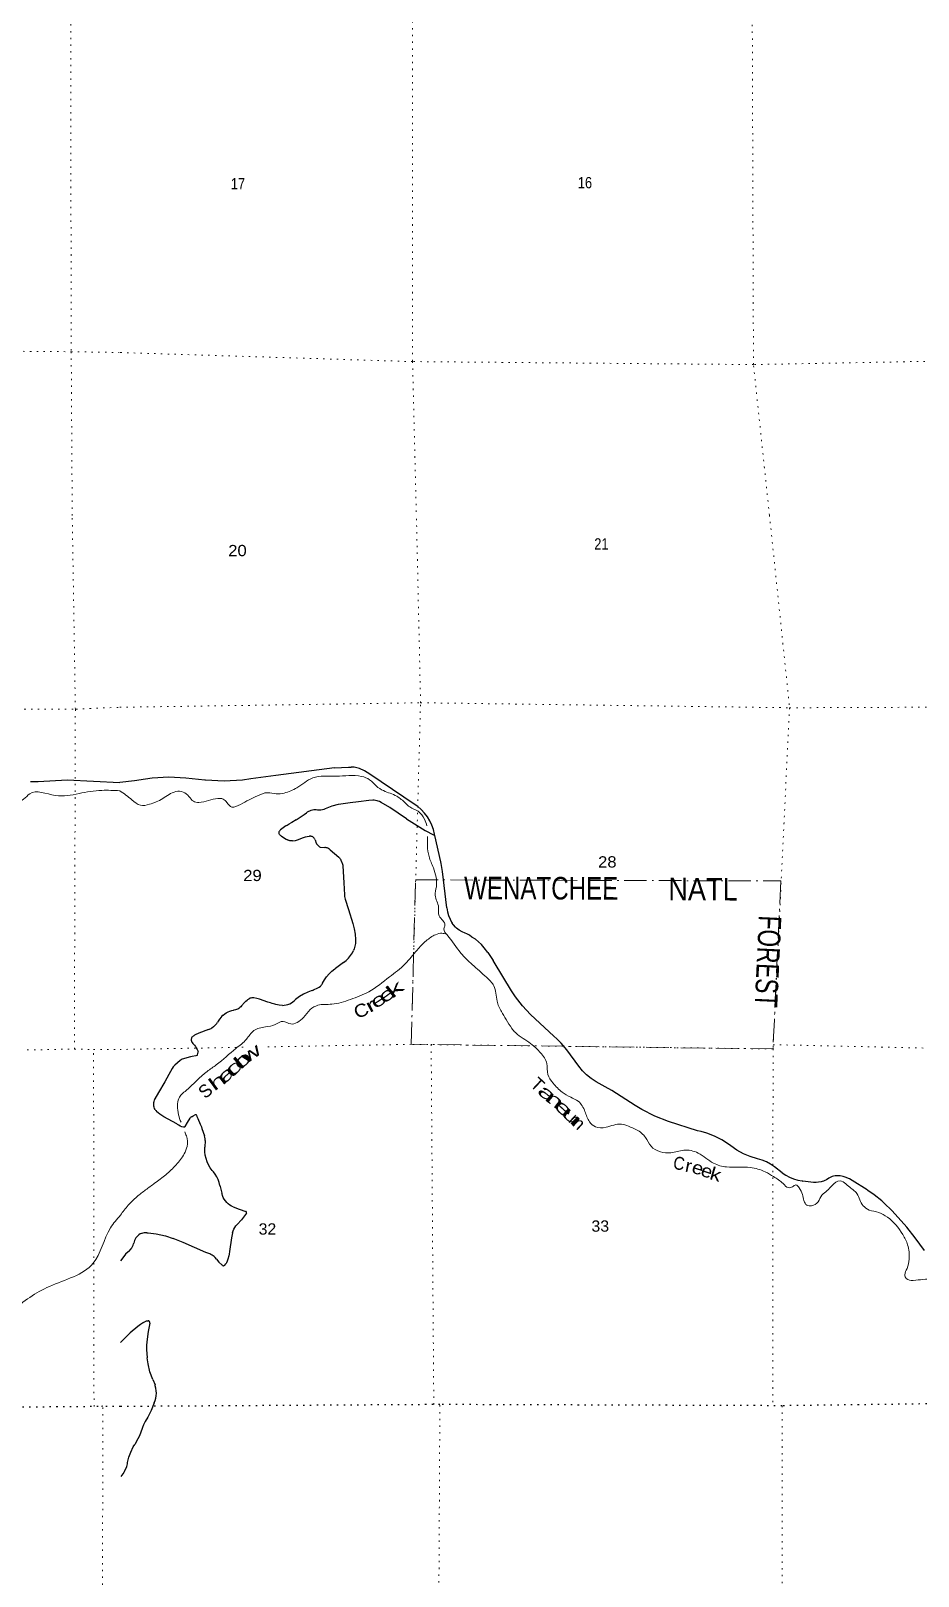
# Model space of a CAD drawing. Header units: feet. Extents: x -8 to 250644, y -192250 to 1368.
# Drawn here: x 29895 to 43655, y -153931 to -129957 of the extents above; entities that cross this region are included whole.
import ezdxf
from ezdxf.enums import TextEntityAlignment as Align

# ---------------------------------------------------------------- set-up
doc = ezdxf.new("R2010")
doc.units = ezdxf.units.FT
doc.header["$LTSCALE"] = 70
doc.linetypes.add('DOT_DASHED', pattern=[7.7, 5, -1.2, 0.3, -1.2])
doc.linetypes.add('DOTTED', pattern=[1.5, 0.3, -1.2])
for name, color, linetype, lineweight in [('29', 7, 'Continuous', 25), ('39', 7, 'Continuous', 13), ('44', 7, 'DOT_DASHED', 13), ('6', 7, 'DOTTED', 25), ('7', 7, 'DOTTED', 13)]:
    doc.layers.add(name, color=color, linetype=linetype, lineweight=lineweight)
doc.layers.add('41', color=7, linetype='Continuous')

msp = doc.modelspace()

# ---------------------------------------------------------------- linework, layer by layer
at = {"layer": '29'}
for p, q in [((32592.97, -141580.99), (32298.57, -141550.34)), ((35857.31, -141965.76), (35149.46, -141488.86)), ((34846.02, -141930.95), (34974.76, -141915.81)), ((35718.78, -142183.96), (35459.91, -142004.84)), ((34301.56, -142508.95), (34320.49, -142559.8)), ((34381.73, -142621.61), (34455.45, -142627.17)), ((34537.35, -142663.59), (34668.62, -142777.13)), ((36343.73, -143563.65), (36279.11, -142999.94)), ((36982.01, -144258.62), (36925.52, -144183.17)), ((36982.01, -144258.62), (37064.12, -144381.29)), ((34744.26, -144412.48), (34621.28, -144501.85)), ((37078.12, -144404.4), (37064.12, -144381.29)), ((37348.55, -144850.67), (37078.12, -144404.4)), ((33209.79, -145032.07), (33163.37, -145084.23)), ((32647.43, -145452.41), (32499.87, -145506.41)), ((38391.1, -146017.77), (38207.68, -145765.44)), ((38804.11, -146339.37), (38660.07, -146262.23)), ((32156.07, -146912.99), (32026, -146840.25)), ((32468.96, -146801.46), (32482.08, -146834.07)), ((32482.08, -146834.07), (32520.4, -146919.09)), ((32547.72, -146987.06), (32589.35, -147102.17)), ((32599.48, -147170.41), (32594.61, -147276.8)), ((41547.7, -147672.43), (41427.87, -147582.75)), ((42034.6, -147823.74), (41868.3, -147802.66)), ((42865.19, -147940.17), (42632.17, -147792.65)), ((43091.3, -148111.48), (42974.65, -148017.71)), ((43479.83, -148519.95), (43252.47, -148262.23)), ((43610.46, -148682.01), (43479.83, -148519.95)), ((43754.66, -148879.41), (43610.46, -148682.01)), ((31334.81, -148972.18), (31283.97, -149040.99)), ((32772.88, -149015.02), (32751.62, -148988.33)), ((32963.32, -148962.65), (32949.53, -149013.68)), ((31642.63, -149994.63), (31679.77, -149974.09)), ((31285.72, -150308.06), (31427.17, -150163.88)), ((31784.35, -150879.21), (31819.78, -150965.72)), ((31806.48, -151245.17), (31757.69, -151359.76))]:
    msp.add_line(p, q, dxfattribs=at)
for points in [[(34602.23, -141392.04), (33695.35, -141510.52), (33303.74, -141564), (33177.6, -141579.79)], [(34602.23, -141392.04), (34820.82, -141378.21), (34861.32, -141378.17)], [(34990.55, -141402.2), (34949.27, -141389.8), (34906.91, -141381.78), (34863.95, -141378.24), (34861.32, -141378.17)], [(35149.46, -141488.86), (35066.98, -141438.82), (34990.55, -141402.2)], [(29888.22, -141605.06), (30009.14, -141604.77), (30454.96, -141577.86), (31273.76, -141619.64)], [(31674.06, -141564.89), (31501.66, -141591.53), (31273.76, -141619.64)], [(32298.57, -141550.34), (32036.34, -141537.43), (31774.2, -141552), (31674.06, -141564.89)], [(33177.6, -141579.79), (32891.06, -141596), (32604.39, -141582.16), (32592.97, -141580.99)], [(34974.76, -141915.81), (35137.76, -141893.5), (35199.7, -141889.54)], [(35199.7, -141889.54), (35219.41, -141889.65), (35238.99, -141891.82), (35258.24, -141896.03), (35276.95, -141902.23), (35294.91, -141910.35), (35301.47, -141913.91)], [(35459.91, -142004.84), (35326.94, -141926.8), (35301.47, -141913.91)], [(34008.67, -142197.42), (34134.91, -142115.54), (34170.23, -142089.07)], [(34170.23, -142089.07), (34186.13, -142076.17), (34203.28, -142065.01), (34221.51, -142055.7), (34240.62, -142048.35), (34260.38, -142043.03), (34280.6, -142039.81), (34301.04, -142038.72), (34321.48, -142039.78), (34341.7, -142042.96), (34345.06, -142043.71)], [(34345.06, -142043.71), (34369.61, -142044.58), (34394.12, -142042.89), (34418.32, -142038.64), (34441.95, -142031.89), (34464.73, -142022.7), (34465.73, -142022.24)], [(34465.73, -142022.24), (34565.03, -141983.02), (34667.89, -141954.39), (34773.18, -141936.68), (34846.02, -141930.95)], [(36155.18, -142417.73), (36138.08, -142346.77), (36113.65, -142277.98), (36082.17, -142212.13), (36043.98, -142149.92), (35999.49, -142092.05), (35949.2, -142039.15), (35893.66, -141991.79), (35857.31, -141965.76)], [(33740.35, -142386.74), (33739.29, -142389.65), (33738.55, -142392.66), (33738.12, -142395.72), (33738.01, -142398.82), (33738.23, -142401.9), (33738.77, -142404.95), (33739.63, -142407.93), (33740.79, -142410.79), (33741.23, -142411.7)], [(33785.11, -142336.17), (33764.96, -142352.42), (33764.52, -142352.82), (33755.71, -142362.61), (33747.96, -142373.26), (33741.38, -142384.66), (33740.35, -142386.74)], [(33848.3, -142293.06), (33828.03, -142306.89), (33804.96, -142322.62), (33785.11, -142336.17)], [(33848.3, -142293.06), (33868.03, -142280.32), (33899.84, -142259.79), (33918.84, -142248.74)], [(34008.67, -142197.42), (33939.84, -142236.74), (33918.84, -142248.74)], [(35718.78, -142183.96), (36007.88, -142362.28), (36140.39, -142430.24), (36160.32, -142440.47)], [(33782.51, -142451.53), (33771.42, -142444.05), (33761.18, -142435.45), (33751.9, -142425.83), (33743.67, -142415.3), (33740.79, -142410.79)], [(33782.51, -142451.53), (33854.75, -142495.43), (33874.67, -142507.54)], [(33954.69, -142525.48), (33939.88, -142526.08), (33926.18, -142525.15), (33912.66, -142522.79), (33899.46, -142519.03), (33894.75, -142517.14), (33874.67, -142507.54)], [(33954.69, -142525.48), (33999.37, -142516.91), (34029.13, -142508.53), (34124.7, -142473.41)], [(34124.7, -142473.41), (34155.92, -142463.19), (34177.07, -142458.25), (34217.76, -142449.07)], [(34217.76, -142449.07), (34223.32, -142448.33), (34228.92, -142448.16), (34234.51, -142448.58), (34240.02, -142449.59), (34245.4, -142451.16), (34250.59, -142453.28), (34254.49, -142455.31)], [(34301.56, -142508.95), (34297.67, -142499.61), (34292.83, -142490.73), (34287.09, -142482.4), (34280.51, -142474.72), (34273.16, -142467.77), (34265.13, -142461.63), (34256.49, -142456.36), (34254.49, -142455.31)], [(34320.49, -142559.8), (34323.14, -142565.91), (34326.41, -142571.72), (34330.27, -142577.15), (34334.24, -142581.7), (34368.69, -142616.06)], [(34381.73, -142621.61), (34379.47, -142621.4), (34377.26, -142620.88), (34375.12, -142620.13), (34373.07, -142619.17), (34371.13, -142617.99), (34369.32, -142616.62), (34368.69, -142616.06)], [(34537.35, -142663.59), (34526.5, -142654.4), (34514.75, -142646.4), (34502.22, -142639.68), (34489.06, -142634.3), (34475.41, -142630.32), (34461.42, -142627.79), (34455.45, -142627.17)], [(36252.7, -142849.2), (36160.32, -142440.47), (36155.18, -142417.73)], [(34668.62, -142777.13), (34678.96, -142787.08), (34688.21, -142798.06), (34696.26, -142809.95), (34703.02, -142822.62), (34703.51, -142823.67), (34719, -142858.48)], [(34719, -142858.48), (34724.32, -142871.45), (34728.25, -142884.91), (34730.75, -142898.7), (34731.78, -142911.91)], [(36279.11, -142999.94), (36258.99, -142876.6), (36252.7, -142849.2)], [(34731.78, -142911.91), (34747.05, -143173.12), (34756.16, -143363.04)], [(34756.16, -143363.04), (34757.96, -143385.4), (34762.09, -143407.45), (34768.14, -143427.92)], [(34768.14, -143427.92), (34820.62, -143587.32), (34887.24, -143807.31)], [(36343.73, -143563.65), (36354.7, -143623.66), (36371.89, -143682.19), (36395.1, -143738.6), (36419.26, -143783.34), (36431.01, -143803.37)], [(34887.24, -143807.31), (34909.7, -143887.72), (34923.64, -143970.05), (34928.89, -144053.38), (34927.18, -144114.74)], [(36517.71, -143893.65), (36497.76, -143876.08), (36481.51, -143861.77), (36448.78, -143826.24), (36446.53, -143823.34), (36431.01, -143803.37)], [(36631.12, -143954.32), (36584.21, -143933.83), (36539.69, -143908.55), (36537.76, -143907.24), (36517.71, -143893.65)], [(36735.83, -144015.79), (36697.02, -143988.5), (36655.57, -143965.42), (36631.12, -143954.32)], [(36925.52, -144183.17), (36885.02, -144134.13), (36839.61, -144089.61), (36789.8, -144050.07), (36736.12, -144015.95), (36735.83, -144015.79)], [(34744.26, -144412.48), (34784.12, -144380.22), (34820.39, -144343.97), (34852.67, -144304.14), (34880.62, -144261.14), (34900.24, -144223.5)], [(34927.18, -144114.74), (34920.1, -144158.19), (34908.51, -144200.66), (34900.24, -144223.5)], [(34418.74, -144733.03), (34446.83, -144681.1), (34480.2, -144632.39), (34518.48, -144587.43), (34561.25, -144546.72), (34608.03, -144510.71), (34621.28, -144501.85)], [(34260, -144843.17), (34280.16, -144833.91), (34344.01, -144804.55), (34364.05, -144795.29)], [(34364.05, -144795.29), (34384.01, -144780.95), (34385.87, -144779.44), (34395.44, -144769.88), (34403.96, -144759.36), (34411.33, -144748.02), (34417.48, -144735.97), (34418.74, -144733.03)], [(33209.79, -145032.07), (33228.61, -145011.88), (33249.43, -144993.77), (33257.96, -144987.79), (33278.03, -144974.29)], [(33345.19, -144959.55), (33332.7, -144959.25), (33320.25, -144960.26), (33307.97, -144962.56), (33297.96, -144965.55), (33278.03, -144974.29)], [(33438.25, -144980.99), (33397.14, -144968.68), (33354.96, -144960.75), (33345.19, -144959.55)], [(33588.71, -145031.03), (33569.48, -145024.64), (33438.25, -144980.99)], [(33656.46, -145054.46), (33636.76, -145047.65), (33609.48, -145038.21), (33588.71, -145031.03)], [(33795.76, -145077.98), (33825.08, -145075.57), (33853.98, -145070.11), (33882.15, -145061.65), (33909.29, -145050.3), (33935.09, -145036.18), (33959.27, -145019.43), (33981.35, -145000.46)], [(34188.36, -144871.57), (34122.03, -144902.29), (34059.28, -144939.78), (34000.78, -144983.62), (33981.35, -145000.46)], [(34260, -144843.17), (34240.16, -144851.04), (34188.36, -144871.57)], [(37645.03, -145216.26), (37519.65, -145085.82), (37408.6, -144942.99), (37348.55, -144850.67)], [(32876.7, -145228.01), (32857.17, -145245.45), (32839.57, -145264.83), (32825.04, -145284.5)], [(32876.7, -145228.01), (32900.3, -145208.34), (32925.82, -145191.25), (32952.98, -145176.92), (32981.5, -145165.51), (33011.06, -145157.14), (33035.95, -145152.6)], [(33163.37, -145084.23), (33150.19, -145098.8), (33135.56, -145111.91), (33119.64, -145123.42), (33102.61, -145133.21), (33084.64, -145141.16), (33065.95, -145147.19), (33046.72, -145151.23), (33035.95, -145152.6)], [(33795.76, -145077.98), (33743.46, -145073.88), (33691.88, -145064.33), (33676.76, -145060.12), (33656.46, -145054.46)], [(38053.73, -145597.17), (38006.89, -145555.35), (37645.03, -145216.26)], [(32499.87, -145506.41), (32478.32, -145515.77), (32463.8, -145522.36), (32443.69, -145532.61), (32432.59, -145538.95), (32420.28, -145547), (32409.18, -145555.55), (32400.53, -145563.35), (32392.59, -145572.14), (32387.73, -145579.46), (32384.3, -145588.24), (32381.87, -145598.73), (32380.89, -145606.79), (32381.86, -145621.91), (32383.34, -145627.77), (32385.28, -145633.63), (32393.09, -145649.49), (32395.52, -145653.63), (32407.71, -145668.76), (32431.12, -145694.63), (32446.73, -145713.66), (32460.38, -145736.59), (32475.02, -145762.46), (32484.77, -145783.44), (32486.72, -145792.71), (32486.23, -145801.99), (32474.53, -145845.91), (32471.6, -145851.76), (32469.05, -145853.95)], [(32647.43, -145452.41), (32663.66, -145445.5), (32675.58, -145439.93), (32688.53, -145432.81), (32702.26, -145424.58), (32727.2, -145406.53), (32738.28, -145397.19), (32750.11, -145385.97), (32770.75, -145363.13), (32776.33, -145355.48), (32790.57, -145335.63)], [(32825.04, -145284.5), (32805.2, -145311.29), (32802.68, -145315.48), (32790.57, -145335.63)], [(38207.68, -145765.44), (38118.78, -145661.19), (38053.73, -145597.17)], [(32211.17, -145932.98), (32167.31, -145966.55), (32127.21, -146004.52), (32124.14, -146007.78)], [(32278.18, -145899.26), (32259.7, -145905.29), (32241.94, -145913.22), (32225.11, -145922.96), (32211.17, -145932.98)], [(32395.76, -145867.81), (32369.25, -145873.63), (32278.18, -145899.26)], [(32469.05, -145853.95), (32466.24, -145855.18), (32454.53, -145857.13), (32395.76, -145867.81)], [(32086.24, -146056.29), (32033.61, -146150.63), (31971.66, -146261.46), (31873.71, -146426.72), (31818.66, -146528.04)], [(32124.14, -146007.78), (32103.72, -146031.32), (32086.24, -146056.29)], [(38660.07, -146262.23), (38584.15, -146212.62), (38513.83, -146155.36), (38449.88, -146091.05), (38393.01, -146020.42), (38391.1, -146017.77)], [(39265.27, -146630.35), (38905.47, -146399.62), (38804.11, -146339.37)], [(31820.24, -146692.13), (31812.35, -146675.53), (31806.24, -146658.19), (31801.98, -146640.31), (31799.61, -146622.09), (31799.16, -146603.71), (31800.63, -146585.39), (31804.01, -146567.32), (31809.26, -146549.71), (31816.32, -146532.74), (31818.66, -146528.04)], [(31820.24, -146692.13), (31826.9, -146702.75), (31830.72, -146707.62), (31850.31, -146727.57)], [(39781.92, -146878.57), (39570.22, -146797.03), (39368.19, -146693.82), (39265.27, -146630.35)], [(32026, -146840.25), (31957.83, -146804.76), (31893.74, -146762.33), (31870.36, -146743.62), (31850.31, -146727.57)], [(32260.17, -146966.15), (32235.81, -146959.09), (32212.31, -146949.56), (32189.93, -146937.62), (32168.92, -146923.41), (32156.07, -146912.99)], [(32285.22, -146957.83), (32283.75, -146959.69), (32282.07, -146961.36), (32280.22, -146962.86), (32278.23, -146964.15), (32276.11, -146965.22), (32273.89, -146966.07), (32271.6, -146966.68), (32269.26, -146967.05), (32266.89, -146967.17), (32264.51, -146967.05), (32262.17, -146966.67), (32260.17, -146966.15)], [(32285.22, -146957.83), (32325.14, -146894.11), (32365.99, -146826.99)], [(32365.99, -146826.99), (32372.59, -146817.4), (32377.71, -146811.05), (32384.29, -146805.2), (32387.71, -146802.76), (32394.53, -146798.36), (32408.92, -146790.55), (32446.72, -146771.76), (32450.87, -146770.54), (32454.28, -146770.54), (32457.7, -146772.01), (32459.89, -146774.94), (32462.09, -146780.55), (32468.96, -146801.46)], [(32520.4, -146919.09), (32538.62, -146960.49), (32547.72, -146987.06)], [(40288.82, -147034.87), (40233.32, -147021.3), (39781.92, -146878.57)], [(32599.48, -147170.41), (32598.34, -147146.57), (32594.71, -147122.98), (32589.35, -147102.17)], [(40716.02, -147229.82), (40610.42, -147161.74), (40498.29, -147105.07), (40380.85, -147060.44), (40288.82, -147034.87)], [(32708.17, -147640.62), (32676.72, -147598.1), (32649.88, -147552.53), (32627.95, -147504.4), (32611.18, -147454.24), (32599.74, -147402.61), (32593.76, -147350.06), (32593.3, -147297.18), (32594.61, -147276.8)], [(41161.94, -147455.62), (41051.61, -147422.45), (40945.35, -147377.93), (40844.33, -147322.55), (40749.65, -147256.91), (40716.02, -147229.82)], [(32825.96, -147868.73), (32815.05, -147823.44), (32799.46, -147779.54), (32779.37, -147737.51), (32755, -147697.81), (32726.61, -147660.87), (32708.17, -147640.62)], [(41427.87, -147582.75), (41367.66, -147541.04), (41303.41, -147505.85), (41235.84, -147477.58), (41165.69, -147456.52), (41161.94, -147455.62)], [(41547.7, -147672.43), (41603.1, -147710.79), (41662.21, -147743.14), (41724.38, -147769.15), (41788.92, -147788.51), (41855.14, -147801.02), (41868.3, -147802.66)], [(32825.96, -147868.73), (32832.39, -147888.42), (32856.89, -147989.68)], [(42188.58, -147803.81), (42168.53, -147809.68), (42150.9, -147814.85), (42112.31, -147821.88), (42073.21, -147824.83), (42034.6, -147823.74)], [(42273.02, -147756.02), (42233.4, -147781.45), (42208.53, -147793.96), (42188.58, -147803.81)], [(42413.67, -147719.6), (42390.8, -147718.85), (42367.98, -147720.49), (42345.45, -147724.5), (42323.47, -147730.85), (42302.27, -147739.46), (42282.08, -147750.24), (42273.02, -147756.02)], [(42540.51, -147748.88), (42493.06, -147733.6), (42444.28, -147723.36), (42413.67, -147719.6)], [(42632.17, -147792.65), (42591.83, -147770.16), (42549.36, -147752.01), (42540.51, -147748.88)], [(33032.13, -148203.63), (33004.24, -148190.13), (32977.92, -148173.79), (32953.45, -148154.79), (32931.1, -148133.33), (32911.11, -148109.66), (32893.71, -148084.03), (32879.09, -148056.72), (32867.4, -148028.03), (32858.77, -147998.27), (32856.89, -147989.68)], [(42974.65, -148017.71), (42874.92, -147946.32), (42865.19, -147940.17)], [(43252.47, -148262.23), (43125.35, -148140.14), (43091.3, -148111.48)], [(33032.13, -148203.63), (33122.75, -148239.61), (33230.55, -148275.23)], [(33237.8, -148300.35), (33159.41, -148404.46), (33094.12, -148475.63)], [(33237.8, -148300.35), (33238.71, -148298.79), (33239.45, -148297.14), (33240.01, -148295.43), (33240.4, -148293.67), (33240.59, -148291.87), (33240.6, -148290.07), (33240.42, -148288.27), (33240.05, -148286.51), (33239.5, -148284.79), (33238.77, -148283.14), (33237.87, -148281.57), (33236.82, -148280.11), (33235.62, -148278.76), (33234.28, -148277.55), (33232.82, -148276.48), (33231.27, -148275.57), (33230.55, -148275.23)], [(31590.4, -148623.58), (31570.36, -148637.1), (31554.03, -148650.61), (31538.18, -148666.81), (31524.11, -148684.58), (31511.97, -148703.73), (31501.9, -148724.03), (31494.01, -148745.28), (31488.95, -148764.53)], [(31692.06, -148604.68), (31672.2, -148603.9), (31652.5, -148605.17), (31632.9, -148608.52), (31613.77, -148613.9), (31610.36, -148615.26), (31590.4, -148623.58)], [(31692.06, -148604.68), (31712.2, -148606.93), (31837.83, -148620.92), (31980.96, -148652.26), (32103.65, -148692.12)], [(33023.76, -148603.39), (33007.54, -148682.54), (32977.1, -148895.33)], [(33023.76, -148603.39), (33032.08, -148575.52), (33043.27, -148548.67), (33057.21, -148523.14), (33073.74, -148499.2), (33092.68, -148477.13), (33094.12, -148475.63)], [(31446.95, -148855.13), (31408.94, -148894.54), (31404.49, -148898.47)], [(31446.95, -148855.13), (31459.69, -148837.42), (31470.51, -148818.48), (31479.29, -148798.52), (31485.93, -148777.74), (31488.95, -148764.53)], [(32670.02, -148933.89), (32610.42, -148911.06), (32254.35, -148755.21), (32103.65, -148692.12)], [(31404.49, -148898.47), (31363.15, -148938.87), (31334.81, -148972.18)], [(32751.62, -148988.33), (32737.47, -148973.95), (32721.9, -148961.14), (32705.08, -148950.02), (32687.19, -148940.72), (32670.02, -148933.89)], [(32772.88, -149015.02), (32811.37, -149059.65), (32854.32, -149100.01), (32863.84, -149107.89)], [(32863.84, -149107.89), (32865.81, -149109.86), (32867.97, -149111.62), (32870.31, -149113.14), (32872.79, -149114.41), (32875.4, -149115.41), (32878.09, -149116.13), (32880.84, -149116.57), (32883.63, -149116.72), (32884, -149116.7), (32903.98, -149107.27)], [(32903.98, -149107.27), (32919.29, -149087.25), (32920.13, -149085.66), (32922.61, -149079.47)], [(32949.53, -149013.68), (32939.75, -149043.14), (32926.93, -149071.42), (32922.61, -149079.47)], [(32977.1, -148895.33), (32970.53, -148934.89), (32963.32, -148962.65)], [(31571.98, -150040.84), (31552.03, -150057.66), (31436.46, -150155.11), (31427.17, -150163.88)], [(31642.63, -149994.63), (31592.03, -150027.73), (31571.98, -150040.84)], [(31679.77, -149974.09), (31685.98, -149971.82), (31692.38, -149970.22), (31698.93, -149969.29), (31705.53, -149969.05), (31711.79, -149969.46)], [(31738.23, -150008.86), (31721.91, -150083.48), (31712.1, -150138.76), (31690.77, -150294.12)], [(31733.16, -149980.36), (31731.14, -149978.09), (31728.89, -149976.03), (31726.44, -149974.23), (31723.82, -149972.69), (31721.04, -149971.43), (31718.15, -149970.47), (31715.18, -149969.81), (31712.15, -149969.48), (31711.79, -149969.46)], [(31738.23, -150008.86), (31738.84, -150004.75), (31739, -150000.6), (31738.73, -149996.45), (31738.02, -149992.36), (31736.89, -149988.36), (31735.35, -149984.5), (31733.42, -149980.82), (31733.15, -149980.37)], [(31690.77, -150294.12), (31685.8, -150353.39), (31687.06, -150412.87), (31687.24, -150415.27), (31697.35, -150545.68)], [(31784.35, -150879.21), (31741.68, -150761.27), (31711.57, -150639.51), (31697.35, -150545.68)], [(31806.48, -151245.17), (31820.95, -151209.03), (31831.56, -151171.59), (31838.2, -151133.23), (31840.8, -151094.4), (31839.32, -151055.51), (31833.78, -151016.98), (31824.25, -150979.24), (31819.78, -150965.72)], [(31757.69, -151359.76), (31716.06, -151445.44), (31706.17, -151462.9), (31668.08, -151530.91)], [(31594.76, -151714.55), (31572.87, -151767.13), (31555.52, -151800.35), (31506.06, -151887.62)], [(31668.08, -151530.91), (31641.31, -151584.71), (31624.81, -151627.32), (31594.76, -151714.55)], [(31395.06, -152171.02), (31415.58, -152087.18), (31444.76, -152005.94), (31482.26, -151928.2), (31506.06, -151887.62)], [(31347.55, -152303.93), (31366.3, -152267.08), (31381.09, -152228.47), (31391.76, -152188.53), (31395.06, -152171.02)], [(31347.55, -152303.93), (31335.44, -152324.44), (31288.58, -152387.69)]]:
    msp.add_lwpolyline(points, dxfattribs=at)
at = {"layer": '39'}
for points in [[(31243.54, -119298.51), (31370.69, -119462.49), (31495.04, -119655.67), (31629.52, -119720.14), (31880.57, -119625.8), (32133.74, -119374.57), (32334.61, -119260.08), (32633.81, -119216.06), (32866.71, -119232.33), (33157.77, -119347.2), (33438.77, -119504.31), (33774.09, -119492.5), (33982.94, -119450.42), (34195.74, -119498.85), (34420.61, -119519.14), (34739.88, -119491.23), (35002.89, -119511.54), (35193.59, -119580.08), (35305.93, -119735.04), (35299.75, -119950.25), (35295.65, -120072.94), (35375.9, -120165.52), (35558.52, -120308.47), (35835.57, -120352.93), (36060.42, -120401.38), (36327.37, -120542.38), (36445.71, -120721.48), (36437.54, -120916.57), (36337.02, -121105.56), (36174.27, -121262.33), (36178.19, -121405.13), (36272.39, -121642.55), (36346.52, -121867.88), (36446.85, -121958.46), (36657.71, -121922.42), (37027.21, -121840.24), (37376.64, -121754.02), (38065.36, -121734.44), (38250.17, -121607.87), (38436.99, -121481.29), (38633.95, -121201.87), (38716.46, -120934.42), (38860.71, -120729.84), (38949.64, -120683.73), (39117.6, -120667.26), (39394.25, -120752.89), (39914.61, -120976.84), (40406.9, -121205.24), (40615.59, -121394.47), (40786.21, -121467.01), (41025.11, -121519.49), (41253.89, -121680.58), (41456.56, -121865.78), (41605.05, -121996.63), (41709.38, -122107.33), (42106.91, -122155.91), (42532.47, -122313.13), (42823.58, -122357.6), (43090.65, -122321.6), (43279.39, -122323.76), (43488.19, -122346.04), (43783.29, -122426.72), (44257.08, -122527.66), (44815.2, -122628.65), (45288.96, -122763.78), (45620.21, -122830.41), (45810.95, -122842.62), (46065.89, -122931.32), (46379.04, -123046.21), (46738.39, -123124.93), (47038.3, -123229.56), (47176.62, -123325.07), (47356.52, -123555.83), (47388.52, -123734.87), (47336.2, -123891.72), (47348.06, -124161.25), (47446.22, -124487.16), (47590.64, -124694.44), (47815.4, -124869.6), (47982, -124954.21), (48068.3, -125010.59), (48176.51, -125314.39), (48255.22, -125842.9), (48294.74, -126037.22), (48306.08, -126656.07), (48179.3, -127070.31), (48028.38, -127540.85), (47951.91, -127786.18), (48074.21, -128043.72), (48236.65, -128331.47), (48368.85, -128788.15), (48439, -128973.25), (48639.56, -129295.22), (48942.43, -129748.01), (49213.31, -130005.67), (49546.4, -130327.75), (50078.21, -130714.34)], [(31243.94, -119644.92), (31286.09, -119848.6), (31326.16, -119971.33), (31506.88, -119961.41), (31968.8, -119790.8), (32412.75, -119493.46), (32679.88, -119372.98), (32999.09, -119437.59), (33428.65, -119612.91), (33910.46, -119721.89), (34342.21, -119645.8), (34617.29, -119637.96), (34735.65, -119792.93), (34914.25, -119935.87), (35054.65, -120149.18), (35076.58, -120382.52), (34803.53, -120344.09), (34506.38, -120331.79), (34401.93, -120384.01), (34405.84, -120532.85), (34389.65, -120717.89), (34383.52, -120870.74), (34409.46, -121100.06), (34521.79, -121261.05), (34728.5, -121402.01), (34959.31, -121538.96), (35095.84, -121551.13), (35302.55, -121702.14), (35511.24, -121881.31), (35729.97, -122070.55), (36613.42, -122091.34), (36964.88, -121966.91), (37258.08, -121886.68), (37733.95, -121893.08), (38247.99, -121855.26), (38474.99, -121692.52), (38732.17, -121441.29), (38848.82, -121175.88), (38911.21, -120954.68), (39199.94, -120822.05), (39318.5, -120864.87), (39828.98, -121105.29), (40085.61, -121251.26), (40320.22, -121414.06), (40521.14, -121503.01), (40768.04, -121603.77), (40980.77, -121750.76), (41173.42, -121909.81), (41398.22, -122026.64), (41592.9, -122139.43), (41757.47, -122258.22), (42277.38, -122435.62), (42548.32, -122610.82), (42710.92, -122661.23), (42907.77, -122548.74), (43052.42, -122428.17), (43237.19, -122369.99), (43431.92, -122418.41), (43600.5, -122529.16), (43877.51, -122642.01), (44238.91, -122668.44), (44566.16, -122710.93), (45064.01, -122858.14), (45630.13, -122999.37), (46115.97, -123102.32), (46507.43, -123211.24), (46694.03, -123398.44), (46910.72, -123617.84), (47125.31, -123984.08), (47221.44, -124348.21), (47440.03, -124726.51), (47738.99, -125024.42), (47863.44, -125086.87), (48007.98, -125127.21), (48092.13, -125388.75), (48126.78, -125780.33), (48163.78, -126285.87), (48093.15, -126792.67), (47906.12, -127222.96), (47845.58, -127663.4), (47805.27, -127882.61), (48001.81, -128216.64), (48118.04, -128532.52), (48099.79, -128795.99), (48310.39, -129111.94), (48609.34, -129433.98), (48809.9, -129759.98), (49036.59, -130055.82), (49287.39, -130311.46), (49580.33, -130607.35), (49977.69, -130901.32), (50401.17, -131159.1), (50842.58, -131620.04), (51173.58, -132046.7), (51426.36, -132344.57), (51705.24, -132652.53), (52092.59, -132902.23)], [(22533.83, -141481.66), (22813.61, -141669.34), (23062.75, -141825.26), (23396.68, -141888.92), (24118.77, -142052.67), (24617.97, -142036.44), (24904.06, -141934.87), (25433.37, -141944.92), (25918.26, -142005.13), (26131.33, -142104.56), (26282.42, -142054.81), (26485.57, -142099.86), (26801.17, -142241.94), (27060.68, -142285.19), (27209.58, -142301.86), (27418.79, -142338.88), (27886.64, -142018.61), (28114.55, -141850.4), (28245.27, -141889.14), (28476.5, -141970.52), (28798.42, -142009.98), (29273.93, -141828.62), (29469.13, -141839.42), (29605.81, -141904.35), (29780.99, -141878.84), (29875.83, -141792.66), (30272.25, -141820.32), (30640.67, -141789.51), (30995.04, -141740.53), (31274.36, -141747.19)], [(31273.33, -141746.32), (31462.36, -141887.38), (31593.2, -141971.48), (31733.8, -141956.98), (31938.46, -141867.84), (32143.06, -141758.6), (32255.59, -141766.31), (32346.21, -141836.45), (32414.74, -141910.68), (32499.17, -141926.52), (32796.33, -141865.27), (32874.72, -141875.1), (32935.16, -141931.25), (33009.7, -141999.42), (33144.19, -141958.79), (33406.98, -141825.22), (33565.55, -141776.46), (33700.22, -141796.18), (33822.73, -141781.73), (34019.38, -141700.67), (34268.05, -141547.03), (34438.75, -141520.37), (34629.61, -141519.79), (35023.41, -141524.65), (35148.12, -141574.57), (35252.89, -141674.85), (35361.59, -141744.93), (35569.28, -141831.48), (35639.74, -141880.44), (35770.19, -141997.19), (35898.98, -142065.21), (35997.78, -142185.62), (36037.9, -142291.38)], [(36046.64, -142458.07), (36045.23, -142599.9), (36069.83, -142766.8), (36136.66, -142941.63), (36183.74, -143235.21), (36165.18, -143368.95), (36218.38, -143555.23), (36227.25, -143688.29), (36316.11, -143830.29), (36300.22, -143890.69), (36348.71, -143983.09), (36562.51, -144264.1), (36739.85, -144442.62), (36961.44, -144641.12), (37074.34, -144773.56), (37125.27, -145008.78), (37192.07, -145173.55), (37266.77, -145296.04), (37353.57, -145434.59), (37377.78, -145466.71), (37442.25, -145526.87), (37671.77, -145689.14), (37798.71, -145811.47), (37895.64, -145978.16), (37912.22, -146147.1), (37995, -146283.65), (38134.04, -146422.05), (38266.87, -146500.11), (38383.59, -146564.14), (38488.54, -146722.75), (38559.34, -146883.48), (38649.97, -146959.66), (38814.74, -146967.21), (39053.68, -146918.21), (39164.28, -146952.08), (39289, -147006.03), (39427.98, -147124.31), (39512.78, -147262.86), (39657.69, -147346.92), (39822.48, -147362.52), (40021.26, -147323.71), (40244.4, -147367.3), (40483.96, -147525.51), (40685.04, -147583.25), (41054.73, -147590.19), (41283.98, -147659.91), (41414.79, -147733.96), (41561.78, -147842.15), (41644.34, -147904.27), (41708.58, -147890), (41758.73, -147861.68), (41811.11, -147909.81), (41863.64, -148010.24), (41930.44, -148177.01), (42000.79, -148186.86), (42103.06, -148122.18), (42163.03, -148021.41), (42243.19, -147950.76), (42323.31, -147870.05), (42446.56, -147799.05), (42490.73, -147812.3), (42578.5, -147883.37), (42705.42, -147997.66), (42802.41, -148184.46), (42895.04, -148254.6)], [(32223.09, -146890.35), (32184.15, -146773.82), (32167.65, -146633.05), (32187.41, -146520.33), (32301.56, -146397.27), (32628.16, -146100.56), (32770.5, -145999.55), (33075.12, -145743.14), (33237.43, -145601.83), (33351.55, -145468.71), (33534.21, -145409.82), (33680.76, -145373.17), (33807.19, -145324.51), (33923.83, -145364.4), (34022.22, -145343.98), (34122.43, -145263.21), (34228.55, -145140.18), (34342.87, -145075.46), (34561.82, -145058.71), (34850.91, -144985.42), (35137.84, -144863.85), (35456.61, -144635.57), (35699.11, -144433.66), (35883.31, -144219.86), (36025.52, -144074.59), (36171.9, -143979.6), (36270.28, -143957.17), (36340.87, -143971.65)], [(31282.88, -148331.62), (31404.79, -148178.36), (31539, -148045.19), (31673.3, -147940.17), (31813.62, -147835.14), (31988.02, -147703.85), (32146.28, -147550.48), (32274.35, -147379.1), (32316.2, -147264.3), (32305.66, -147099.37), (32281.24, -147038.02)], [(31282.88, -148331.62), (31128.81, -148529.98), (30859.57, -149078.44), (30184.3, -149436.17), (29611.59, -149826.48), (29219.85, -150277.87), (28816.11, -150701.03), (28185.93, -151485.62), (27834.36, -151967.35), (27683.34, -152701.42), (27605.42, -153210.35), (27350.64, -153628.03), (27029.78, -153924.71), (26629.18, -153953.38), (26006.32, -154283.13), (24814.72, -155021.32), (24116.7, -155596.33), (23459.07, -156123.19), (23137.89, -156536.6)], [(42895.04, -148254.6), (43045.84, -148292.37), (43178.64, -148360.37), (43416.53, -148633.26), (43493.34, -148789.95), (43516.11, -149015.2), (43484.39, -149158.13), (43450.53, -149256.81), (43472.81, -149315.08), (43579.37, -149342.93), (43728, -149328.4), (43898.79, -149333.92), (44039.65, -149409.95), (44267.26, -149604.41), (44382.18, -149738.85), (44390.65, -149883.68), (44411.05, -149988.23), (44527.88, -150088.47), (44801.46, -150202.32), (45078.92, -150269.89), (45269.96, -150331.68), (45358.6, -150411.89), (45423.1, -150480.09), (45497.52, -150510.05), (45587.94, -150513.8), (45662.32, -150525.65), (45720.81, -150603.93), (45791.25, -150643.96), (45937.93, -150649.55), (46080.62, -150663.21), (46179.24, -150721.25), (46183.52, -150809.76), (46175.76, -150902.32), (46210.12, -150970.62), (46580.19, -151102.29), (46718.87, -151119.98), (46813.18, -151083.48), (46993.67, -150972.3), (47210.32, -150861), (47373.04, -150854.48), (47479.85, -150964.81), (47677.3, -151153.32), (47757.82, -151203.37), (47848.24, -151207.13), (47950.59, -151168.6), (48093.09, -151121.9), (48221.73, -151139.62), (48330.4, -151199.65), (48380.85, -151275.94), (48570.07, -151396.08), (48664.61, -151434.02), (48772.97, -151391.45), (48921.39, -151306.51), (49023.89, -151316.26), (49112.45, -151372.33), (49215.04, -151414.27), (49321.39, -151369.69), (49437.65, -151280.82), (49572.13, -151236.16), (49668.61, -151251.97), (49730.94, -151265.86), (49807.19, -151235.46), (49935.57, -151168.69), (50052.12, -151174.37), (50166.8, -151230.36), (50426.23, -151316.09), (50576.96, -151329.72), (50689.41, -151309.26), (50801.69, -151234.49), (50931.92, -151111.38), (51108.39, -151002.22), (51282.97, -150931.28), (51421.6, -150930.87), (51532.31, -151000.95), (51646.88, -151020.72), (51833.72, -151016.14), (52012.57, -151029.69), (52209.67, -151099.51), (52306.36, -151185.73), (52336.65, -151237.94), (52427.1, -151251.75), (52515.63, -151295.75), (52608.34, -151392.03), (52723, -151437.96), (52895.97, -151501.82), (53036.83, -151577.85), (53115.56, -151704.35), (53176.22, -151832.92), (53282.94, -151913.07), (53459.68, -151892.43), (53602.19, -151847.74), (54152.4, -151753.55), (54881.55, -151701.07), (54994.14, -151728.9), (55177.12, -151778.65), (55416.2, -151777.93), (55649.17, -151751.08)]]:
    msp.add_spline(points, degree=3, dxfattribs=at)
at = {"layer": '44'}
msp.add_lwpolyline([(35793.57, -145680.79), (35861.27, -143129.56), (41526.04, -143145.97), (41405.19, -145752.5)], close=True, dxfattribs=at)
at = {"layer": '6'}
for points in [[(62571.72, -150904.59), (57356.6, -150942.8), (54714.67, -151000.01), (52200.1, -151227.82), (46833.79, -151221.77), (41546.04, -151287.9), (36237.96, -151269.6), (31287.09, -151300.31)], [(31287.09, -151300.31), (31010.28, -151297.04), (30939.83, -151300.8), (25994.18, -151345.62), (25287.71, -151334.34), (20725.4, -151290.35), (20053.2, -151277.74), (15411.93, -151272.27), (14753.81, -151257.7), (10162.78, -151280.6), (9460.43, -151251.77), (4847.31, -151256.47), (4163.02, -151243.82), (0, -151290.37)]]:
    msp.add_lwpolyline(points, dxfattribs=at)
at = {"layer": '7'}
for p, q in [((30873.48, -151301.4), (30866.93, -145761.49)), ((33184.8, -145726.74), (31279.46, -145760.3)), ((35793.57, -145680.79), (33511.29, -145720.99)), ((41405.19, -145752.5), (35793.57, -145680.79)), ((36143.52, -151270.63), (36102.97, -145685.45))]:
    msp.add_line(p, q, dxfattribs=at)
for points in [[(35954.24, -122182.05), (35868.05, -124472.1), (35812.13, -129808.18), (35815.26, -135088.12), (35874.33, -137481.81)], [(41349.94, -137469.88), (41101.95, -135134.42), (41083.58, -129810.35), (41200.9, -124560.68), (41267.42, -122350.58)], [(30511.06, -129643.89), (30519.73, -134934.9), (30535.79, -137485.19)], [(25260.74, -134891.48), (30519.73, -134934.9), (31261.74, -134947.07)], [(50869.95, -135088.12), (46386.74, -135035.91), (41101.95, -135134.42), (35815.26, -135088.12), (31261.74, -134947.07)], [(30569.07, -145754.32), (30583.99, -140479.01), (30535.79, -137485.19)], [(35793.57, -145680.79), (35938.48, -140381.34), (35874.33, -137481.81)], [(41349.94, -137469.88), (41662.63, -140458.75), (41405.19, -145752.5), (41403.64, -151288.38)], [(25277.51, -140505.71), (30596.07, -140479.05), (31272.16, -140451.64)], [(31272.16, -140451.64), (35938.48, -140381.34), (41662.63, -140458.75), (46486.41, -140440.28)], [(25324.38, -145854.75), (30569.07, -145754.32), (30866.93, -145761.49), (31279.46, -145760.3)], [(62559.18, -145663.92), (57332.85, -145676.05), (51914.92, -145801.49), (46675.2, -145803.1), (41408.41, -145686.28)], [(36356.37, -183279.58), (36396.79, -178833.01), (36322.69, -173526.17), (36278.7, -168211.2), (36307.05, -162900.03), (36204.84, -157601.33), (36237.96, -151269.6)], [(31011.49, -183287.46), (31069.57, -178732.82), (31040.28, -173433.18), (30972.76, -168125.35), (30941.47, -162819.67), (30994.67, -157530.41), (31012.4, -151297.07)], [(41546.04, -151287.9), (41544.87, -157551.13), (41640.98, -162827.73), (41626.75, -168154.95), (41660.74, -173488.06), (41700.7, -178797.01), (41666.14, -183270.48)]]:
    msp.add_lwpolyline(points, dxfattribs=at)

# ---------------------------------------------------------------- texts
at = {"layer": '41'}
for s, rotation, width, p in [('e', 36.431, 1.7, (35469.44, -144986.36)), ('k', 37.849, 1.95, (35597.58, -144902.43)), ('r', 28.162, 1.6, (35210.88, -145162.31)), ('e', 32.762, 1.55, (35333.95, -145075.66)), ('C', 22.692, 1.15, (35055.59, -145247.09)), ('w', 35.185, 1.6, (33360.74, -145902.59)), ('d', 40.358, 2.05, (33115.15, -146107.18)), ('o', 41.062, 1.85, (33235.83, -145999.66)), ('h', 36.221, 1.75, (32843.99, -146338.54)), ('a', 39.876, 1.9, (32986.68, -146222.33)), ('a', 320.11, 1.9, (37840.86, -146518.47)), ('n', 322.376, 1.85, (37958.79, -146618.47)), ('e', 317.629, 1.95, (38090.33, -146742.39)), ('u', 316.701, 2.1, (38214.29, -146862.75)), ('C', 350.704, 0.9, (39931.82, -147625.39)), ('r', 349.28, 1.1, (40078.76, -147662.4)), ('e', 342.438, 1.15, (40210.78, -147692.55)), ('e', 341.551, 1.15, (40349.32, -147740.79)), ('k', 343.997, 1.25, (40489.04, -147793.21))]:
    msp.add_text(s, height=200, rotation=rotation, dxfattribs=dict(at, width=width)).set_placement(p, align=Align.CENTER)
for s, rotation, p in [('T', 316.985, (37685.17, -146374.75)), ('S', 41.572, (32666.5, -146477.17)), ('m', 316.984, (38300.91, -146949.8))]:
    msp.add_text(s, height=200, rotation=rotation, dxfattribs=at).set_placement(p, align=Align.CENTER)
at = {"layer": '44'}
for s, rotation, width, p in [('WENATCHEE', 359.834, 0.8, (36612.78, -143429.62)), ('NATL', 359.834, 0.9, (39781, -143446.54)), ('FOREST', 267.345, 0.75, (41186.48, -143676.51))]:
    msp.add_text(s, height=350, rotation=rotation, dxfattribs=dict(at, width=width)).set_placement(p)
at = {"layer": '7'}
for s, rotation, width, p in [('17', 359.956, 0.85, (32995.51, -132415.59)), ('16', 359.956, 0.85, (38377.58, -132398.85)), ('21', 0.172, 0.85, (38633.17, -138004.43)), ('20', 0.172, 1.1, (32955.54, -138107.95)), ('28', 0.172, 1.1, (38692.22, -142938)), ('29', 0.172, 1.1, (33188.33, -143148.58)), ('32', 0.172, 1.05, (33426.98, -148633.54)), ('33', 0.172, 1.05, (38589.61, -148588.44))]:
    msp.add_text(s, height=175, rotation=rotation, dxfattribs=dict(at, width=width)).set_placement(p)

doc.saveas('drawing.dxf')
